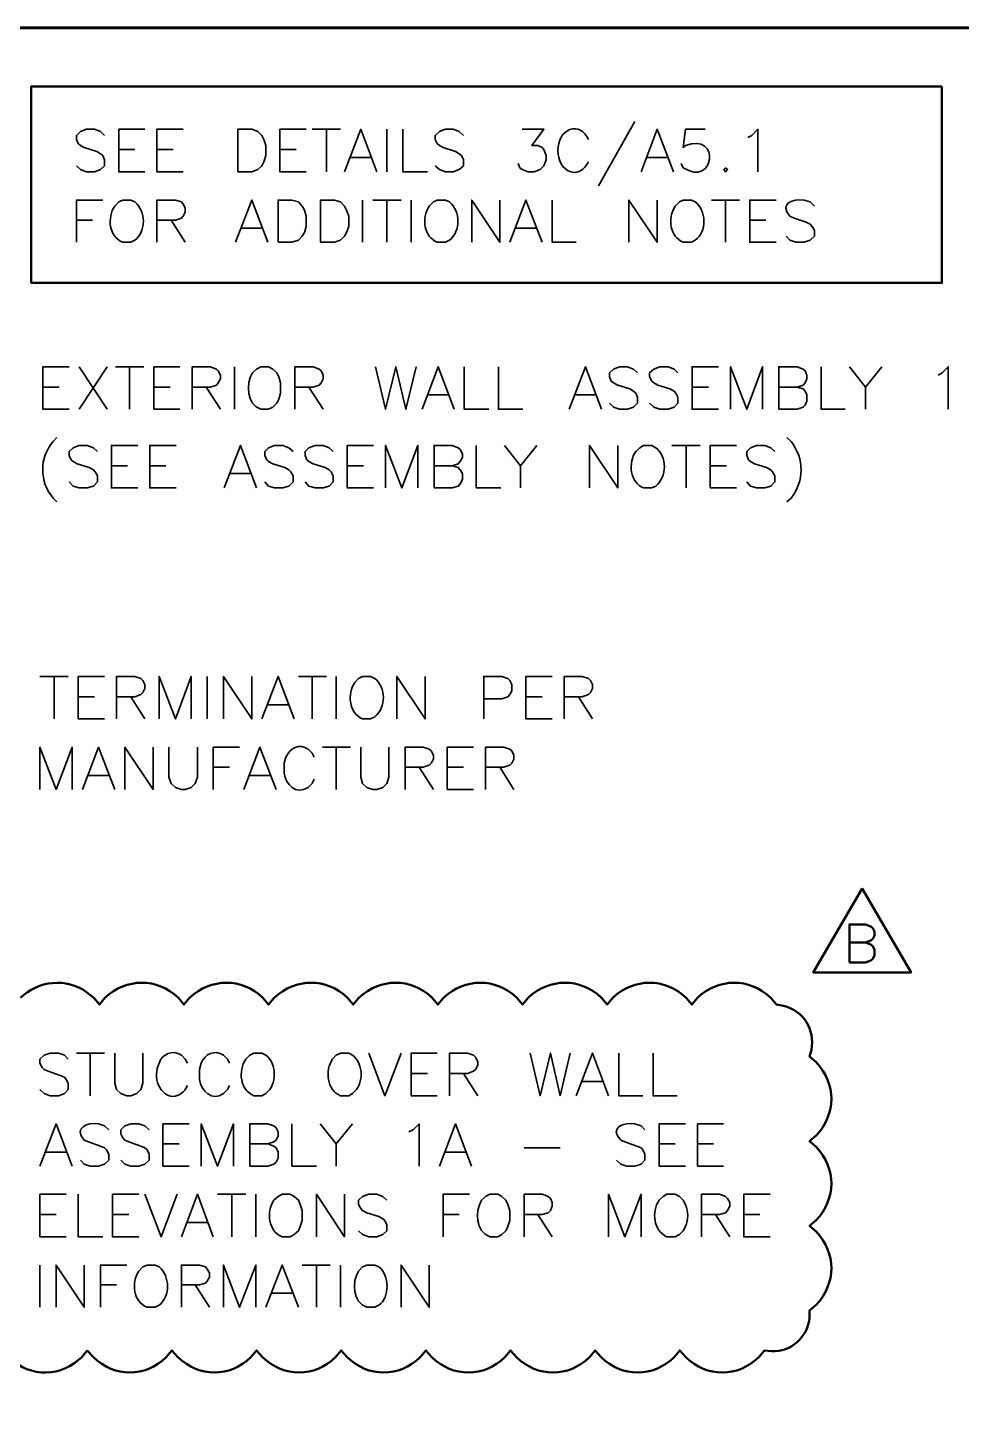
# Model space of a CAD drawing. Header units: inches. Extents: x 5 to 516, y -193 to 129.
# Drawn here: x 54.3 to 57.057, y -167.277 to -163.186 of the extents above; entities that cross this region are included whole.
import ezdxf

# ---------------------------------------------------------------- set-up
doc = ezdxf.new("R2010")
doc.units = ezdxf.units.IN
doc.header["$MEASUREMENT"] = 0
doc.layers.add('PDF7_Geometry', color=7, linetype='Continuous')

msp = doc.modelspace()

# ---------------------------------------------------------------- linework, layer by layer
at = {"layer": 'PDF7_Geometry', "lineweight": 60}
msp.add_lwpolyline([(59.9013316, -193.1846724), (59.9013316, -163.1857822), (14.901328, -163.1857822), (14.901328, -193.1846724)], dxfattribs=at)
at = {"layer": 'PDF7_Geometry', "lineweight": 50}
for points in [[(57.0002202, -163.3591143), (57.0002202, -163.9391143), (54.3102201, -163.9391143), (54.3102201, -163.3591143)], [(56.7646646, -165.726893), (56.9091091, -165.9757819), (56.6202202, -165.9757819)]]:
    msp.add_lwpolyline(points, close=True, dxfattribs=at)
at = {"layer": 'PDF7_Geometry', "lineweight": 35}
for points in [[(56.0935534, -163.4624478), (55.9857756, -163.6524478)], [(54.5268868, -163.5035606), (54.5146645, -163.4924495), (54.4968867, -163.4857829), (54.4735534, -163.4857829), (54.4557756, -163.4924495), (54.4435534, -163.5035606), (54.4435534, -163.5157829), (54.449109, -163.5280051), (54.4557756, -163.5335606), (54.4668867, -163.5391162), (54.5035534, -163.5513384), (54.5146645, -163.5580051), (54.5213312, -163.5635606), (54.5268868, -163.5757829), (54.5268868, -163.5935606), (54.5146645, -163.6046718), (54.4968867, -163.6113384), (54.4735534, -163.6113384), (54.4557756, -163.6046718), (54.4435534, -163.5935606)], [(54.6457756, -163.6113374), (54.569109, -163.6113374), (54.569109, -163.4857819), (54.6457756, -163.4857819)], [(54.7591089, -163.6113374), (54.6813311, -163.6113374), (54.6813311, -163.4857819), (54.7591089, -163.4857819)], [(55.1224422, -163.6113374), (55.0446644, -163.6113374), (55.0446644, -163.4857819), (55.1224422, -163.4857819)], [(55.14022, -163.4857813), (55.2235534, -163.4857813)], [(55.1824422, -163.4857813), (55.1824422, -163.6113369)], [(55.2357757, -163.6113374), (55.2835535, -163.4857819), (55.3313312, -163.6113374)], [(55.3602202, -163.4857813), (55.3602202, -163.6113369)], [(55.4079977, -163.4857813), (55.4079977, -163.6113369), (55.4802199, -163.6113369)], [(55.5868867, -163.5035606), (55.5746644, -163.4924495), (55.5568867, -163.4857829), (55.5335533, -163.4857829), (55.5157755, -163.4924495), (55.5035533, -163.5035606), (55.5035533, -163.5157829), (55.5091089, -163.5280051), (55.5157755, -163.5335606), (55.5268867, -163.5391162), (55.5635533, -163.5513384), (55.5746644, -163.5580051), (55.5813311, -163.5635606), (55.5868867, -163.5757829), (55.5868867, -163.5935606), (55.5746644, -163.6046718), (55.5568867, -163.6113384), (55.5335533, -163.6113384), (55.5157755, -163.6046718), (55.5035533, -163.5935606)], [(55.7602203, -163.4857813), (55.8246647, -163.4857813), (55.7891092, -163.5335591), (55.806887, -163.5335591), (55.8191092, -163.5391147), (55.8246647, -163.5457813), (55.8313314, -163.5635591), (55.8313314, -163.5757813), (55.8246647, -163.5935591), (55.8135536, -163.6046702), (55.7957759, -163.6113369), (55.7779981, -163.6113369), (55.7602203, -163.6046702), (55.7535536, -163.5991147), (55.7479981, -163.5868924)], [(56.1113313, -163.6113374), (56.1591091, -163.4857819), (56.2068868, -163.6113374)], [(56.3013312, -163.4857813), (56.2424423, -163.4857813), (56.2357756, -163.5391147), (56.2424423, -163.5335591)], [(56.4268867, -163.510227), (56.439109, -163.5035604), (56.4568867, -163.4857826), (56.4568867, -163.6113382)], [(54.569109, -163.5457811), (54.6157756, -163.5457811)], [(54.6813311, -163.5457811), (54.7291089, -163.5457811)], [(55.0446644, -163.5457811), (55.0924422, -163.5457811)], [(55.2535533, -163.5691147), (55.3135533, -163.5691147)], [(56.1291089, -163.5691147), (56.1879978, -163.5691147)], [(56.2357756, -163.5991147), (56.2302201, -163.5868924)], [(54.4435534, -163.8191147), (54.4435534, -163.6946702), (54.5213312, -163.6946702)], [(54.6157752, -163.7002263), (54.6046641, -163.6946708), (54.5802196, -163.6946708), (54.5691085, -163.7002263), (54.5568863, -163.7124485)], [(54.6813311, -163.8191147), (54.6813311, -163.6946702), (54.7357756, -163.6946702), (54.7535534, -163.7002258), (54.7591089, -163.7068925), (54.7646645, -163.7180036), (54.7646645, -163.7302258), (54.7591089, -163.742448), (54.7535534, -163.7480036), (54.7357756, -163.7535591), (54.6813311, -163.7535591)], [(54.913553, -163.8191147), (54.9613308, -163.6946702), (55.0091085, -163.8191147)], [(55.2891091, -163.6946708), (55.2891091, -163.8191152)], [(55.319109, -163.6946708), (55.4024424, -163.6946708)], [(55.3602202, -163.6946708), (55.3602202, -163.8191152)], [(55.4324423, -163.6946708), (55.4324423, -163.8191152)], [(55.5457759, -163.7002263), (55.5335537, -163.6946708), (55.5091092, -163.6946708), (55.4979981, -163.7002263), (55.4857759, -163.7124485)], [(55.6113312, -163.8191147), (55.6113312, -163.6946702), (55.6946646, -163.8191147), (55.6946646, -163.6946702)], [(55.7235534, -163.8191147), (55.7713312, -163.6946702), (55.819109, -163.8191147)], [(55.849109, -163.6946708), (55.849109, -163.8191152), (55.9202201, -163.8191152)], [(56.0757758, -163.8191147), (56.0757758, -163.6946702), (56.1591091, -163.8191147), (56.1591091, -163.6946702)], [(56.2713313, -163.7002263), (56.2602202, -163.6946708), (56.2357758, -163.6946708), (56.2246646, -163.7002263), (56.2124424, -163.7124485)], [(56.3191091, -163.6946708), (56.4024424, -163.6946708)], [(56.3613313, -163.6946708), (56.3613313, -163.8191152)], [(56.5102201, -163.8191147), (56.4324423, -163.8191147), (56.4324423, -163.6946702), (56.5102201, -163.6946702)], [(56.6235536, -163.7124478), (56.6113314, -163.7002256), (56.5935536, -163.69467)], [(54.4435534, -163.7535607), (54.4913312, -163.7535607)], [(54.7235533, -163.7535607), (54.7646645, -163.8191162)], [(56.4324423, -163.7535607), (56.4802201, -163.7535607)], [(56.5513314, -163.7424478), (56.5635536, -163.7480034), (56.5991092, -163.7602256), (56.6113314, -163.7657812), (56.6168869, -163.7724478), (56.6235536, -163.7835589), (56.6235536, -163.8013367), (56.6113314, -163.8135589), (56.5935536, -163.8191145), (56.5691092, -163.8191145), (56.5513314, -163.8135589), (56.5402203, -163.8013367)], [(54.9313312, -163.7780041), (54.9913312, -163.7780041)], [(55.741331, -163.7780041), (55.801331, -163.7780041)], [(54.5802196, -163.8191152), (54.6046641, -163.8191152), (54.6157752, -163.8135597)], [(55.5091092, -163.8191152), (55.5335537, -163.8191152), (55.5457759, -163.8135597)], [(56.2357758, -163.8191152), (56.2602202, -163.8191152), (56.2713313, -163.8135597)], [(54.4224424, -164.3124483), (54.3446646, -164.3124483), (54.3446646, -164.1868928), (54.4224424, -164.1868928)], [(54.4513314, -164.1868945), (54.5346648, -164.31245)], [(54.5346648, -164.1868945), (54.4513314, -164.31245)], [(54.5591088, -164.1868945), (54.6424421, -164.1868945)], [(54.6002199, -164.1868945), (54.6002199, -164.31245)], [(54.7491093, -164.3124483), (54.6724426, -164.3124483), (54.6724426, -164.1868928), (54.7491093, -164.1868928)], [(54.7857759, -164.3124483), (54.7857759, -164.1868928), (54.8391092, -164.1868928), (54.856887, -164.1935594), (54.8624425, -164.199115), (54.8691092, -164.2113372), (54.8691092, -164.2224483), (54.8624425, -164.2346705), (54.856887, -164.2413372), (54.8391092, -164.2468928), (54.7857759, -164.2468928)], [(54.9102198, -164.1868945), (54.9102198, -164.31245)], [(54.9879978, -164.31245), (55.0113311, -164.31245), (55.0235533, -164.3057834), (55.0357756, -164.2946723), (55.0413311, -164.28245), (55.0468867, -164.2646723), (55.0468867, -164.2346723), (55.0413311, -164.2168945), (55.0357756, -164.2046723), (55.0235533, -164.1935611), (55.0113311, -164.1868945), (54.9879978, -164.1868945), (54.9757756, -164.1935611), (54.9635533, -164.2046723)], [(55.0891093, -164.3124483), (55.0891093, -164.1868928), (55.1424427, -164.1868928), (55.1602204, -164.1935594), (55.1668871, -164.199115), (55.1724427, -164.2113372), (55.1724427, -164.2224483), (55.1668871, -164.2346705), (55.1602204, -164.2413372), (55.1424427, -164.2468928), (55.0891093, -164.2468928)], [(55.3268865, -164.1868945), (55.3568865, -164.31245), (55.3868865, -164.1868945), (55.4168865, -164.31245), (55.4468865, -164.1868945)], [(55.4646643, -164.3124483), (55.5124421, -164.1868928), (55.5591088, -164.3124483)], [(55.5891094, -164.1868945), (55.5891094, -164.31245), (55.6613316, -164.31245)], [(55.6902197, -164.1868945), (55.6902197, -164.31245), (55.762442, -164.31245)], [(55.8991089, -164.3124483), (55.9468867, -164.1868928), (55.9946645, -164.3124483)], [(56.1013311, -164.2046715), (56.0891089, -164.1935604), (56.0713311, -164.1868938), (56.0479978, -164.1868938), (56.03022, -164.1935604), (56.0179978, -164.2046715), (56.0179978, -164.2168938), (56.0235533, -164.229116), (56.03022, -164.2346715), (56.0424422, -164.2413382), (56.0779978, -164.2524493), (56.0891089, -164.259116), (56.0957756, -164.2646715), (56.1013311, -164.2768938), (56.1013311, -164.2946715), (56.0891089, -164.3057827), (56.0713311, -164.3124493), (56.0479978, -164.3124493), (56.03022, -164.3057827), (56.0179978, -164.2946715)], [(56.2202203, -164.2046715), (56.2091092, -164.1935604), (56.1913314, -164.1868938), (56.1668869, -164.1868938), (56.1491091, -164.1935604), (56.1368869, -164.2046715), (56.1368869, -164.2168938), (56.1435536, -164.229116), (56.1491091, -164.2346715), (56.1613314, -164.2413382), (56.1968869, -164.2524493), (56.2091092, -164.259116), (56.2146647, -164.2646715), (56.2202203, -164.2768938), (56.2202203, -164.2946715), (56.2091092, -164.3057827), (56.1913314, -164.3124493), (56.1668869, -164.3124493), (56.1491091, -164.3057827), (56.1368869, -164.2946715)], [(56.3402203, -164.3124483), (56.2624425, -164.3124483), (56.2624425, -164.1868928), (56.3402203, -164.1868928)], [(56.3757757, -164.3124483), (56.3757757, -164.1868928), (56.4235535, -164.3124483), (56.4702202, -164.1868928), (56.4702202, -164.3124483)], [(56.5179978, -164.3124483), (56.5179978, -164.1868928), (56.5724423, -164.1868928), (56.59022, -164.1935594), (56.5957756, -164.199115), (56.6013312, -164.2113372), (56.6013312, -164.2224483), (56.5957756, -164.2346705), (56.59022, -164.2413372), (56.5724423, -164.2468928), (56.5179978, -164.2468928)], [(56.6435536, -164.1868945), (56.6435536, -164.31245), (56.7146648, -164.31245)], [(56.726887, -164.1868945), (56.7746648, -164.2468945), (56.7746648, -164.31245)], [(56.8224423, -164.1868945), (56.7746646, -164.2468945)], [(56.989109, -164.2113379), (57.0013312, -164.2046713), (57.019109, -164.1868935), (57.019109, -164.312449)], [(54.3446646, -164.2468943), (54.3924424, -164.2468943)], [(54.6724426, -164.2468943), (54.7202204, -164.2468943)], [(54.8268864, -164.2468943), (54.8691087, -164.3124499)], [(55.1302199, -164.2468943), (55.1724421, -164.3124499)], [(56.2624425, -164.2468943), (56.3102203, -164.2468943)], [(56.5724423, -164.2468943), (56.5902201, -164.2524499), (56.5957756, -164.2591165), (56.6013312, -164.2702276), (56.6013312, -164.2880054), (56.5957756, -164.3002276), (56.5902201, -164.3057832), (56.5724423, -164.3124499), (56.5179979, -164.3124499)], [(55.4824425, -164.2702278), (55.5413314, -164.2702278)], [(55.9168868, -164.2702278), (55.9768868, -164.2702278)], [(54.3857752, -164.3957817), (54.374664, -164.4080039)], [(54.5057759, -164.4368945), (54.4935537, -164.4257834), (54.4757759, -164.4191167), (54.4513315, -164.4191167), (54.4335537, -164.4257834), (54.4224426, -164.4368945), (54.4224426, -164.4491167), (54.4279981, -164.4613389), (54.4335537, -164.4668945), (54.4457759, -164.4735612), (54.4813315, -164.4846723), (54.4935537, -164.4913389), (54.4991093, -164.4968945), (54.5057759, -164.5091167), (54.5057759, -164.5268945), (54.4935537, -164.5391167), (54.4757759, -164.5446723), (54.4513315, -164.5446723), (54.4335537, -164.5391167), (54.4224426, -164.5268945)], [(54.6246643, -164.5446713), (54.5468865, -164.5446713), (54.5468865, -164.4191157), (54.6246643, -164.4191157)], [(54.7379975, -164.5446713), (54.6602198, -164.5446713), (54.6602198, -164.4191157), (54.7379975, -164.4191157)], [(54.8802199, -164.5446713), (54.9279976, -164.4191157), (54.9757754, -164.5446713)], [(55.0835534, -164.4368945), (55.0713312, -164.4257834), (55.0535534, -164.4191167), (55.029109, -164.4191167), (55.0113312, -164.4257834), (55.0002201, -164.4368945), (55.0002201, -164.4491167), (55.0057756, -164.4613389), (55.0113312, -164.4668945), (55.0235534, -164.4735612), (55.059109, -164.4846723), (55.0713312, -164.4913389), (55.0768868, -164.4968945), (55.0835534, -164.5091167), (55.0835534, -164.5268945), (55.0713312, -164.5391167), (55.0535534, -164.5446723), (55.029109, -164.5446723), (55.0113312, -164.5391167), (55.0002201, -164.5268945)], [(55.2024426, -164.4368945), (55.1902203, -164.4257834), (55.1724426, -164.4191167), (55.1491092, -164.4191167), (55.1302203, -164.4257834), (55.1191092, -164.4368945), (55.1191092, -164.4491167), (55.1246648, -164.4613389), (55.1302203, -164.4668945), (55.1424426, -164.4735612), (55.1779981, -164.4846723), (55.1902203, -164.4913389), (55.1957759, -164.4968945), (55.2024426, -164.5091167), (55.2024426, -164.5268945), (55.1902203, -164.5391167), (55.1724426, -164.5446723), (55.1491092, -164.5446723), (55.1302203, -164.5391167), (55.1191092, -164.5268945)], [(55.3213309, -164.5446713), (55.2435531, -164.5446713), (55.2435531, -164.4191157), (55.3213309, -164.4191157)], [(55.3568864, -164.5446713), (55.3568864, -164.4191157), (55.4046642, -164.5446713), (55.452442, -164.4191157), (55.452442, -164.5446713)], [(55.5002201, -164.5446713), (55.5002201, -164.4191157), (55.5535535, -164.4191157), (55.5713312, -164.4257824), (55.5768868, -164.4313379), (55.5835535, -164.4435602), (55.5835535, -164.4546713), (55.5768868, -164.4668935), (55.5713312, -164.4735602), (55.5535535, -164.4791157), (55.5002201, -164.4791157)], [(55.6246646, -164.4191152), (55.6246646, -164.5446707), (55.6968868, -164.5446707)], [(55.7079979, -164.4191152), (55.7557757, -164.4791152), (55.7557757, -164.5446707)], [(55.8035536, -164.4191152), (55.7557758, -164.4791152)], [(55.959109, -164.5446713), (55.959109, -164.4191157), (56.0424424, -164.5446713), (56.0424424, -164.4191157)], [(56.1546646, -164.4257818), (56.1435535, -164.4191152), (56.119109, -164.4191152), (56.1079979, -164.4257818), (56.0957757, -164.436893)], [(56.2024424, -164.4191152), (56.2857757, -164.4191152)], [(56.2446646, -164.4191152), (56.2446646, -164.5446707)], [(56.3935534, -164.5446713), (56.3157756, -164.5446713), (56.3157756, -164.4191157), (56.3935534, -164.4191157)], [(56.5068869, -164.4368945), (56.4946647, -164.4257834), (56.4768869, -164.4191167), (56.4524424, -164.4191167), (56.4346646, -164.4257834), (56.4235535, -164.4368945), (56.4235535, -164.4491167), (56.4291091, -164.4613389), (56.4346646, -164.4668945), (56.4468869, -164.4735612), (56.4824424, -164.4846723), (56.4946647, -164.4913389), (56.5002202, -164.4968945), (56.5068869, -164.5091167), (56.5068869, -164.5268945), (56.4946647, -164.5391167), (56.4768869, -164.5446723), (56.4524424, -164.5446723), (56.4346646, -164.5391167), (56.4235535, -164.5268945)], [(56.5424424, -164.3957817), (56.5546646, -164.4080039)], [(54.5468865, -164.479115), (54.5946643, -164.479115)], [(54.6602198, -164.479115), (54.7079975, -164.479115)], [(54.8979981, -164.5024485), (54.9579981, -164.5024485)], [(55.2435531, -164.479115), (55.2913309, -164.479115)], [(55.5535535, -164.479115), (55.5713313, -164.4846706), (55.5768869, -164.4913372), (55.5835535, -164.5024483), (55.5835535, -164.5202261), (55.5768869, -164.5324483), (55.5713313, -164.539115), (55.5535535, -164.5446706), (55.5002202, -164.5446706)], [(56.3157756, -164.479115), (56.3635534, -164.479115)], [(56.119109, -164.5446707), (56.1435535, -164.5446707), (56.1546646, -164.5391152)], [(54.374664, -164.5746706), (54.3857752, -164.5857817)], [(56.5546646, -164.5746706), (56.5424424, -164.5857817)], [(54.3357755, -165.1013368), (54.4191088, -165.1013368)], [(54.3779977, -165.1013368), (54.3779977, -165.2268924)], [(54.5268871, -165.2268929), (54.4491093, -165.2268929), (54.4491093, -165.1013374), (54.5268871, -165.1013374)], [(54.5624426, -165.2268929), (54.5624426, -165.1013374), (54.6157759, -165.1013374), (54.6335537, -165.1068929), (54.6402203, -165.1135596), (54.6457759, -165.1246707), (54.6457759, -165.1368929), (54.6402203, -165.1491152), (54.6335537, -165.1546707), (54.6157759, -165.1613374), (54.5624426, -165.1613374)], [(54.6879975, -165.2268929), (54.6879975, -165.1013374), (54.7357753, -165.2268929), (54.782442, -165.1013374), (54.782442, -165.2268929)], [(54.8302196, -165.1013368), (54.8302196, -165.2268924)], [(54.8779977, -165.2268929), (54.8779977, -165.1013374), (54.9613311, -165.2268929), (54.9613311, -165.1013374)], [(54.991331, -165.2268929), (55.0391088, -165.1013374), (55.0868865, -165.2268929)], [(55.0991089, -165.1013368), (55.1824422, -165.1013368)], [(55.14022, -165.1013368), (55.14022, -165.2268924)], [(55.2113311, -165.1013368), (55.2113311, -165.2268924)], [(55.3246647, -165.1068924), (55.3124424, -165.1013368), (55.2891091, -165.1013368), (55.2768869, -165.1068924), (55.2657758, -165.1191146)], [(55.3902201, -165.2268929), (55.3902201, -165.1013374), (55.4735534, -165.2268929), (55.4735534, -165.1013374)], [(55.646887, -165.2268929), (55.646887, -165.1013374), (55.7002204, -165.1013374), (55.7179982, -165.1068929), (55.7235537, -165.1135596), (55.7302204, -165.1246707), (55.7302204, -165.1435596), (55.7235537, -165.1546707), (55.7179982, -165.1613374), (55.7002204, -165.1668929), (55.646887, -165.1668929)], [(55.8491087, -165.2268929), (55.771331, -165.2268929), (55.771331, -165.1013374), (55.8491087, -165.1013374)], [(55.8846645, -165.2268929), (55.8846645, -165.1013374), (55.9379978, -165.1013374), (55.9557756, -165.1068929), (55.9624423, -165.1135596), (55.9679978, -165.1246707), (55.9679978, -165.1368929), (55.9624423, -165.1491152), (55.9557756, -165.1546707), (55.9379978, -165.1613374), (55.8846645, -165.1613374)], [(54.4491093, -165.1613367), (54.4968871, -165.1613367)], [(54.6046642, -165.1613367), (54.6457753, -165.2268922)], [(55.0091092, -165.1846702), (55.0691092, -165.1846702)], [(55.771331, -165.1613367), (55.8191087, -165.1613367)], [(55.9268867, -165.1613367), (55.9679978, -165.2268922)], [(55.2891091, -165.2268924), (55.3124424, -165.2268924), (55.3246647, -165.2202257)], [(54.3357755, -165.4346702), (54.3357755, -165.3102257), (54.3835533, -165.4346702), (54.4313311, -165.3102257), (54.4313311, -165.4346702)], [(54.461331, -165.4346702), (54.5091088, -165.3102257), (54.5568866, -165.4346702)], [(54.5868866, -165.4346702), (54.5868866, -165.3102257), (54.6702199, -165.4346702), (54.6702199, -165.3102257)], [(54.7168864, -165.3102263), (54.7168864, -165.3991152), (54.723553, -165.4168929), (54.7357753, -165.4291152), (54.7535531, -165.4346707), (54.7646642, -165.4346707), (54.7824419, -165.4291152), (54.7946642, -165.4168929), (54.8013308, -165.3991152), (54.8013308, -165.3102263)], [(54.8479978, -165.4346702), (54.8479978, -165.3102257), (54.9257756, -165.3102257)], [(54.9379976, -165.4346702), (54.9857753, -165.3102257), (55.0335531, -165.4346702)], [(55.1457759, -165.3391163), (55.1402204, -165.3280051), (55.1279982, -165.3157829)], [(55.17022, -165.3102263), (55.2535533, -165.3102263)], [(55.2113311, -165.3102263), (55.2113311, -165.4346707)], [(55.2835538, -165.3102263), (55.2835538, -165.3991152), (55.2891093, -165.4168929), (55.3013316, -165.4291152), (55.3191093, -165.4346707), (55.3313316, -165.4346707), (55.3491093, -165.4291152), (55.3602204, -165.4168929), (55.3668871, -165.3991152), (55.3668871, -165.3102263)], [(55.4146646, -165.4346702), (55.4146646, -165.3102257), (55.467998, -165.3102257), (55.4857758, -165.3157813), (55.4913313, -165.3213368), (55.497998, -165.3335591), (55.497998, -165.3457813), (55.4913313, -165.3568924), (55.4857758, -165.3635591), (55.467998, -165.3691146), (55.4146646, -165.3691146)], [(55.6168869, -165.4346702), (55.5391091, -165.4346702), (55.5391091, -165.3102257), (55.6168869, -165.3102257)], [(55.6524424, -165.4346702), (55.6524424, -165.3102257), (55.7057757, -165.3102257), (55.7235535, -165.3157813), (55.7302202, -165.3213368), (55.7357757, -165.3335591), (55.7357757, -165.3457813), (55.7302202, -165.3568924), (55.7235535, -165.3635591), (55.7057757, -165.3691146), (55.6524424, -165.3691146)], [(55.0624426, -165.3391163), (55.056887, -165.356894), (55.056887, -165.386894)], [(54.4791092, -165.3935596), (54.5391092, -165.3935596)], [(54.8479978, -165.3691162), (54.8957756, -165.3691162)], [(54.9557757, -165.3935596), (55.0146646, -165.3935596)], [(55.4557758, -165.3691162), (55.497998, -165.4346717)], [(55.5391091, -165.3691162), (55.5868869, -165.3691162)], [(55.6946646, -165.3691162), (55.7357757, -165.4346717)], [(55.1279982, -165.4291163), (55.1402204, -165.416894), (55.1457759, -165.4046718)], [(54.4191088, -166.2313373), (54.4079977, -166.2191151), (54.3902199, -166.2135595), (54.3657755, -166.2135595), (54.3479977, -166.2191151), (54.3357755, -166.2313373), (54.3357755, -166.2435595), (54.3424422, -166.2557817), (54.3479977, -166.2613373), (54.3602199, -166.2668928), (54.3957755, -166.2791151), (54.4079977, -166.2846706), (54.4135533, -166.2913373), (54.4191088, -166.3024484), (54.4191088, -166.3213373), (54.4079977, -166.3324484), (54.3902199, -166.3391151), (54.3657755, -166.3391151), (54.3479977, -166.3324484), (54.3357755, -166.3213373)], [(54.4435534, -166.2135602), (54.5268868, -166.2135602)], [(54.4846645, -166.2135602), (54.4846645, -166.3391158)], [(54.5568867, -166.2135602), (54.5568867, -166.3024491), (54.5624422, -166.321338), (54.5746644, -166.3324491), (54.5924422, -166.3391158), (54.6046644, -166.3391158), (54.6224422, -166.3324491), (54.6335533, -166.321338), (54.64022, -166.3024491), (54.64022, -166.2135602)], [(54.7713309, -166.2435601), (54.7646642, -166.2313379), (54.7535531, -166.2191157)], [(54.8957759, -166.2435601), (54.8902204, -166.2313379), (54.8779981, -166.2191157)], [(55.003553, -166.2191158), (54.9913308, -166.2135602), (54.9679975, -166.2135602), (54.9557752, -166.2191158), (54.943553, -166.231338)], [(55.2591089, -166.2191158), (55.2479978, -166.2135602), (55.2235534, -166.2135602), (55.2113312, -166.2191158), (55.20022, -166.231338)], [(55.3068867, -166.2135602), (55.3546645, -166.3391158), (55.4024423, -166.2135602)], [(55.5091089, -166.3391163), (55.4324423, -166.3391163), (55.4324423, -166.2135608), (55.5091089, -166.2135608)], [(55.5457755, -166.3391163), (55.5457755, -166.2135608), (55.5991089, -166.2135608), (55.6168866, -166.2191163), (55.6224422, -166.225783), (55.6291089, -166.2380052), (55.6291089, -166.2491163), (55.6224422, -166.2613385), (55.6168866, -166.2668941), (55.5991089, -166.2735608), (55.5457755, -166.2735608)], [(55.7835538, -166.2135602), (55.8135538, -166.3391158), (55.8435538, -166.2135602), (55.8724427, -166.3391158), (55.9024427, -166.2135602)], [(55.92022, -166.3391163), (55.9679978, -166.2135608), (56.0157756, -166.3391163)], [(56.0457756, -166.2135602), (56.0457756, -166.3391158), (56.1168867, -166.3391158)], [(56.1468868, -166.2135602), (56.1468868, -166.3391158), (56.2179979, -166.3391158)], [(54.8124426, -166.2435601), (54.806887, -166.2613379), (54.806887, -166.2913379)], [(55.4324423, -166.27356), (55.48022, -166.27356)], [(55.5868867, -166.27356), (55.6291089, -166.3391156)], [(55.9379979, -166.2968936), (55.9979979, -166.2968936)], [(54.8779981, -166.332449), (54.8902204, -166.3213379), (54.8957759, -166.3091157)], [(54.9679975, -166.3391158), (54.9913308, -166.3391158), (55.003553, -166.3324491)], [(55.2235534, -166.3391158), (55.2479978, -166.3391158), (55.2591089, -166.3324491)], [(54.3357755, -166.5468936), (54.3835533, -166.4224491), (54.4313311, -166.5468936)], [(54.539109, -166.4402267), (54.5268868, -166.4280045), (54.509109, -166.4224489)], [(54.6579976, -166.4402267), (54.6457754, -166.4280045), (54.6279976, -166.4224489), (54.6046643, -166.4224489), (54.5868865, -166.4280045), (54.5746643, -166.4402267), (54.5746643, -166.4513378), (54.5802198, -166.4635601), (54.5868865, -166.4702267), (54.5979976, -166.4757823), (54.6335532, -166.4880045), (54.6457754, -166.4935601), (54.6524421, -166.4991156), (54.6579976, -166.5113378), (54.6579976, -166.5291156), (54.6457754, -166.5413378), (54.6279976, -166.5468934), (54.6046643, -166.5468934), (54.5868865, -166.5413378), (54.5746643, -166.5291156)], [(54.7768871, -166.5468936), (54.6991093, -166.5468936), (54.6991093, -166.4224491), (54.7768871, -166.4224491)], [(54.8124426, -166.5468936), (54.8124426, -166.4224491), (54.8602204, -166.5468936), (54.9079981, -166.4224491), (54.9079981, -166.5468936)], [(54.9557757, -166.5468936), (54.9557757, -166.4224491), (55.0091091, -166.4224491), (55.0268869, -166.4280047), (55.0335535, -166.4335602), (55.0391091, -166.4457825), (55.0391091, -166.4580047), (55.0335535, -166.4702269), (55.0268869, -166.4757825), (55.0091091, -166.481338), (54.9557757, -166.481338)], [(55.0802197, -166.4224497), (55.0802197, -166.5468941), (55.1524419, -166.5468941)], [(55.163553, -166.4224497), (55.2113308, -166.4813386), (55.2113308, -166.5468941)], [(55.2591092, -166.4224497), (55.2113314, -166.4813386)], [(55.4257759, -166.4457832), (55.4379981, -166.4402276), (55.4557759, -166.4224499), (55.4557759, -166.5468943)], [(55.5157756, -166.5468936), (55.5635534, -166.4224491), (55.6102201, -166.5468936)], [(56.1224425, -166.4402267), (56.1113314, -166.4280045), (56.0935536, -166.4224489)], [(56.2424425, -166.5468936), (56.1646647, -166.5468936), (56.1646647, -166.4224491), (56.2424425, -166.4224491)], [(56.3546646, -166.5468936), (56.277998, -166.5468936), (56.277998, -166.4224491), (56.3546646, -166.4224491)], [(54.3546642, -166.505783), (54.4135531, -166.505783)], [(54.4668868, -166.4702267), (54.479109, -166.4757823), (54.5146646, -166.4880045), (54.5268868, -166.4935601), (54.5324424, -166.4991156), (54.539109, -166.5113378), (54.539109, -166.5291156), (54.5268868, -166.5413378), (54.509109, -166.5468934), (54.4846646, -166.5468934), (54.4668868, -166.5413378), (54.4557757, -166.5291156)], [(54.6991093, -166.4813373), (54.7468871, -166.4813373)], [(55.0091092, -166.4813373), (55.0268869, -166.488004), (55.0335536, -166.4935595), (55.0391092, -166.5057817), (55.0391092, -166.5235595), (55.0335536, -166.5357817), (55.0268869, -166.5413373), (55.0091092, -166.5468929), (54.9557758, -166.5468929)], [(55.5335538, -166.505783), (55.5924427, -166.505783)], [(55.7657756, -166.4935602), (55.8724423, -166.4935602)], [(56.0513314, -166.4702267), (56.0635536, -166.4757823), (56.0991092, -166.4880045), (56.1113314, -166.4935601), (56.1168869, -166.4991156), (56.1224425, -166.5113378), (56.1224425, -166.5291156), (56.1113314, -166.5413378), (56.0935536, -166.5468934), (56.0691092, -166.5468934), (56.0513314, -166.5413378), (56.0391092, -166.5291156)], [(56.1646647, -166.4813373), (56.2124425, -166.4813373)], [(56.277998, -166.4813373), (56.3257757, -166.4813373)], [(54.4135533, -166.755783), (54.3357755, -166.755783), (54.3357755, -166.6302275), (54.4135533, -166.6302275)], [(54.4491093, -166.6302269), (54.4491093, -166.7557825), (54.5213315, -166.7557825)], [(54.6279975, -166.755783), (54.5502197, -166.755783), (54.5502197, -166.6302275), (54.6279975, -166.6302275)], [(54.6457759, -166.6302269), (54.6935537, -166.7557825), (54.7413315, -166.6302269)], [(54.7535533, -166.755783), (54.801331, -166.6302275), (54.8479977, -166.755783)], [(54.8602201, -166.6302269), (54.9435535, -166.6302269)], [(54.9024423, -166.6302269), (54.9024423, -166.7557825)], [(54.9735534, -166.6302269), (54.9735534, -166.7557825)], [(55.0513308, -166.7557825), (55.0746641, -166.7557825), (55.0868864, -166.7491158), (55.0991086, -166.7380047), (55.1046641, -166.7257825), (55.1102197, -166.7080047), (55.1102197, -166.6780047), (55.1046641, -166.6602269), (55.0991086, -166.6480047), (55.0868864, -166.6368936), (55.0746641, -166.6302269), (55.0513308, -166.6302269), (55.0391086, -166.6368936), (55.0268864, -166.6480047)], [(55.1524423, -166.755783), (55.1524423, -166.6302275), (55.2357757, -166.755783), (55.2357757, -166.6302275)], [(55.3602202, -166.648004), (55.349109, -166.6368929), (55.3313313, -166.6302262), (55.3068868, -166.6302262), (55.289109, -166.6368929), (55.2768868, -166.648004), (55.2768868, -166.6602262), (55.2835535, -166.6724484), (55.289109, -166.678004), (55.3013313, -166.6846706), (55.3368868, -166.6957818), (55.349109, -166.7024484), (55.3546646, -166.708004), (55.3602202, -166.7202262), (55.3602202, -166.738004), (55.349109, -166.7491151), (55.3313313, -166.7557818), (55.3068868, -166.7557818), (55.289109, -166.7491151), (55.2768868, -166.738004)], [(55.5268868, -166.755783), (55.5268868, -166.6302275), (55.6046646, -166.6302275)], [(55.6646647, -166.7557825), (55.687998, -166.7557825), (55.7002202, -166.7491158), (55.7124424, -166.7380047), (55.717998, -166.7257825), (55.7235536, -166.7080047), (55.7235536, -166.6780047), (55.717998, -166.6602269), (55.7124424, -166.6480047), (55.7002202, -166.6368936), (55.687998, -166.6302269), (55.6646647, -166.6302269), (55.6524424, -166.6368936), (55.6402202, -166.6480047)], [(55.7657756, -166.755783), (55.7657756, -166.6302275), (55.819109, -166.6302275), (55.8368867, -166.6368941), (55.8435534, -166.6424497), (55.849109, -166.6546719), (55.849109, -166.665783), (55.8435534, -166.6780052), (55.8368867, -166.6846719), (55.819109, -166.6902275), (55.7657756, -166.6902275)], [(56.0157756, -166.755783), (56.0157756, -166.6302275), (56.0635534, -166.755783), (56.1113312, -166.6302275), (56.1113312, -166.755783)], [(56.2246646, -166.6368936), (56.2124424, -166.6302269), (56.1879979, -166.6302269), (56.1768868, -166.6368936), (56.1646646, -166.6480047)], [(56.2902202, -166.755783), (56.2902202, -166.6302275), (56.3435536, -166.6302275), (56.3613314, -166.6368941), (56.3668869, -166.6424497), (56.3735536, -166.6546719), (56.3735536, -166.665783), (56.3668869, -166.6780052), (56.3613314, -166.6846719), (56.3435536, -166.6902275), (56.2902202, -166.6902275)], [(56.4924425, -166.755783), (56.4146647, -166.755783), (56.4146647, -166.6302275), (56.4924425, -166.6302275)], [(54.3357755, -166.6902267), (54.3835533, -166.6902267)], [(54.5502197, -166.6902267), (54.5979975, -166.6902267)], [(55.5268868, -166.6902267), (55.5746646, -166.6902267)], [(55.8068868, -166.6902267), (55.849109, -166.7557823)], [(56.3313314, -166.6902267), (56.3735536, -166.7557823)], [(56.4146647, -166.6902267), (56.4624425, -166.6902267)], [(54.7713309, -166.7135603), (54.8302198, -166.7135603)], [(56.1879979, -166.7557825), (56.2124424, -166.7557825), (56.2246646, -166.7491158)], [(54.3357755, -166.8391164), (54.3357755, -166.9635608)], [(54.383553, -166.9635603), (54.383553, -166.8391158), (54.4668864, -166.9635603), (54.4668864, -166.8391158)], [(54.5146645, -166.9635603), (54.5146645, -166.8391158), (54.5924422, -166.8391158)], [(54.6879979, -166.8446719), (54.6757756, -166.8391164), (54.6524423, -166.8391164), (54.6402201, -166.8446719), (54.6279978, -166.8568942)], [(54.7535533, -166.9635603), (54.7535533, -166.8391158), (54.8068866, -166.8391158), (54.8246644, -166.8446714), (54.8302199, -166.8513381), (54.8368866, -166.8624492), (54.8368866, -166.8746714), (54.8302199, -166.8868936), (54.8246644, -166.8924492), (54.8068866, -166.8980047), (54.7535533, -166.8980047)], [(54.8779977, -166.9635603), (54.8779977, -166.8391158), (54.9257755, -166.9635603), (54.9735533, -166.8391158), (54.9735533, -166.9635603)], [(55.0035533, -166.9635603), (55.0513311, -166.8391158), (55.0991088, -166.9635603)], [(55.1102201, -166.8391164), (55.1935535, -166.8391164)], [(55.1524423, -166.8391164), (55.1524423, -166.9635608)], [(55.2235534, -166.8391164), (55.2235534, -166.9635608)], [(55.3368864, -166.8446719), (55.3246642, -166.8391164), (55.3013308, -166.8391164), (55.2891086, -166.8446719), (55.2768864, -166.8568942)], [(55.4024424, -166.9635603), (55.4024424, -166.8391158), (55.4857757, -166.9635603), (55.4857757, -166.8391158)], [(54.5146645, -166.898004), (54.5624422, -166.898004)], [(54.7946644, -166.898004), (54.8368866, -166.9635596)], [(54.6524423, -166.9635608), (54.6757756, -166.9635608), (54.6879979, -166.9580053)], [(55.0213309, -166.9224497), (55.0802198, -166.9224497)], [(55.3013308, -166.9635608), (55.3246642, -166.9635608), (55.3368864, -166.9580053)]]:
    msp.add_lwpolyline(points, dxfattribs=at)
for points in [[(54.9202199, -163.6113374), (54.9202199, -163.4857819), (54.9613311, -163.4857819), (54.9791088, -163.4924485), (54.9913311, -163.5035596), (54.9968866, -163.5157819), (55.0035533, -163.5335596), (55.0035533, -163.5635596), (54.9968866, -163.5813374), (54.9913311, -163.5935597), (54.9791088, -163.6046708), (54.9613311, -163.6113374)], [(56.3613313, -163.5991168), (56.3557757, -163.6046724), (56.3613313, -163.6113391), (56.3668869, -163.6046724)], [(55.0391091, -163.8191147), (55.0391091, -163.6946702), (55.0802202, -163.6946702), (55.0991091, -163.7002258), (55.1102202, -163.712448), (55.1168869, -163.7246702), (55.1224424, -163.742448), (55.1224424, -163.772448), (55.1168869, -163.7902258), (55.1102202, -163.8013369), (55.0991091, -163.8135591), (55.0802202, -163.8191147)], [(55.1646646, -163.8191147), (55.1646646, -163.6946702), (55.2057757, -163.6946702), (55.2235535, -163.7002258), (55.2357757, -163.712448), (55.2413313, -163.7246702), (55.247998, -163.742448), (55.247998, -163.772448), (55.2413313, -163.7902258), (55.2357757, -163.8013369), (55.2235535, -163.8135591), (55.2057757, -163.8191147)]]:
    msp.add_lwpolyline(points, close=True, dxfattribs=at)
at = {"layer": 'PDF7_Geometry', "lineweight": 50}
for points in [[(56.726887, -165.9457831), (56.726887, -165.8335609), (56.7746648, -165.8335609), (56.7902203, -165.8391165), (56.7957759, -165.844672), (56.8013314, -165.854672), (56.8013314, -165.8657831), (56.7957759, -165.8757831), (56.7902203, -165.8813387), (56.7746648, -165.8868943), (56.726887, -165.8868943)], [(56.7746645, -165.8868933), (56.7902201, -165.8924488), (56.7957756, -165.8980044), (56.8013312, -165.9080044), (56.8013312, -165.924671), (56.7957756, -165.934671), (56.7902201, -165.9402266), (56.7746645, -165.9457822), (56.7268867, -165.9457822)], [(54.5279977, -166.0502273), (54.511331, -166.0702273), (54.4946643, -166.0502273), (54.4735532, -166.0335607)], [(54.7779977, -166.0502273), (54.761331, -166.0702273), (54.7446644, -166.0502273)], [(55.0279977, -166.0502273), (55.0113311, -166.0702273), (54.9946644, -166.0502273)], [(55.2779977, -166.0502273), (55.261331, -166.0702273), (55.2446644, -166.0502273)], [(55.5279978, -166.0502273), (55.5113311, -166.0702273), (55.4946644, -166.0502273)], [(55.7779978, -166.0502273), (55.7613311, -166.0702273), (55.7446644, -166.0502273)], [(56.0279978, -166.0502273), (56.0113311, -166.0702273), (55.9946644, -166.0502273)], [(56.2779978, -166.0502273), (56.2613311, -166.0702273), (56.2446644, -166.0502273)], [(56.5324422, -166.0735607), (56.5113311, -166.0702273), (56.4946645, -166.0502273)], [(56.6291089, -166.2402274), (56.6091089, -166.2235607), (56.6146645, -166.2035607)], [(56.6291089, -166.4902274), (56.6091089, -166.4735607), (56.6291089, -166.4568941)], [(56.6291089, -166.7402274), (56.6091089, -166.7235607), (56.6291089, -166.706894)], [(56.6091089, -166.9946718), (56.6091089, -166.9735607), (56.6291089, -166.9568941)], [(54.439109, -167.1280051), (54.459109, -167.1113384), (54.4757756, -167.0913385)], [(54.4757755, -167.0913385), (54.4935532, -167.1113385)], [(54.7091088, -167.1113385), (54.7257755, -167.0913385), (54.7435533, -167.1113385)], [(54.9591088, -167.1113385), (54.9757755, -167.0913385), (54.9935533, -167.1113385)], [(55.2091088, -167.1113385), (55.2257755, -167.0913385), (55.2435533, -167.1113385)], [(55.4591088, -167.1113385), (55.4757755, -167.0913385), (55.4935533, -167.1113385)], [(55.7091089, -167.1113385), (55.7257756, -167.0913385), (55.7435533, -167.1113385)], [(55.9591089, -167.1113385), (55.9757756, -167.0913385), (55.9935533, -167.1113385)], [(56.2091089, -167.1113385), (56.2257756, -167.0913385), (56.2435534, -167.1113385)], [(56.4591089, -167.1113385), (56.4757756, -167.0913385), (56.4968867, -167.0935607)]]:
    msp.add_lwpolyline(points, dxfattribs=at)
at = {"layer": 'PDF7_Geometry', "lineweight": 35}
for centre, major_axis, ratio, start_param, end_param in [((55.9140361, -163.5484899), (-0.0001422, 0.0645603), 0.750399506, 5.241955696, 10.460135878), ((54.7289875, -166.2777841), (0.0001691, 0.0632904), 0.77065333, 1.001513308, 4.196543936)]:
    msp.add_ellipse(centre, major_axis=major_axis, ratio=ratio, start_param=start_param, end_param=end_param, dxfattribs=at)
for points in [[(56.2424423, -163.5335591), (56.3483312, -163.4940591), (56.328146, -163.6590036), (56.2357756, -163.5991147)], [(54.5568863, -163.7124485), (54.5336455, -163.7452819), (54.5398678, -163.8040597), (54.5802196, -163.8191152)], [(54.6157752, -163.8135597), (54.650627, -163.7859486), (54.649127, -163.7274671), (54.6157752, -163.7002263)], [(55.4857759, -163.7124485), (55.462424, -163.7487634), (55.4701277, -163.803393), (55.5091092, -163.8191152)], [(55.5457759, -163.8135597), (55.5793685, -163.7853374), (55.5780907, -163.7282634), (55.5457759, -163.7002263)], [(56.2124424, -163.7124485), (56.189072, -163.7487634), (56.1967943, -163.803393), (56.2357758, -163.8191152)], [(56.2713313, -163.8135597), (56.3063684, -163.7884486), (56.3049795, -163.7250041), (56.2713313, -163.7002263)], [(56.5935536, -163.69467), (56.5599795, -163.6892812), (56.5181647, -163.7061145), (56.5513314, -163.7424478)], [(54.9635533, -164.2046723), (54.9433126, -164.2380797), (54.9464237, -164.2974315), (54.9879978, -164.31245)], [(54.374664, -164.4080039), (54.3333122, -164.4553187), (54.3340344, -164.5271706), (54.374664, -164.5746706)], [(56.5546646, -164.4080039), (56.5946276, -164.4595965), (56.5938683, -164.5228928), (56.5546646, -164.5746706)], [(56.0957757, -164.436893), (56.0727016, -164.4684485), (56.0789053, -164.5300967), (56.119109, -164.5446707)], [(56.1546646, -164.5391152), (56.188035, -164.5122819), (56.1894609, -164.4518559), (56.1546646, -164.4257818)], [(55.3246647, -165.2202257), (55.3595165, -165.1926146), (55.3580165, -165.1341331), (55.3246647, -165.1068924)], [(55.2657758, -165.1191146), (55.2421091, -165.1526331), (55.249498, -165.2106887), (55.2891091, -165.2268924)], [(55.1279982, -165.3157829), (55.1014611, -165.2987088), (55.0745907, -165.3120237), (55.0624426, -165.3391163)], [(55.056887, -165.386894), (55.0631278, -165.4214496), (55.0915167, -165.45132), (55.1279982, -165.4291163)], [(54.7535531, -166.2191157), (54.727979, -166.2026712), (54.6964049, -166.2152268), (54.6879975, -166.2435601)], [(54.8779981, -166.2191157), (54.8504611, -166.2027638), (54.8238315, -166.2149675), (54.8124426, -166.2435601)], [(55.003553, -166.3324491), (55.0368123, -166.3068565), (55.0358678, -166.2460047), (55.003553, -166.2191158)], [(55.2591089, -166.3324491), (55.2939052, -166.306375), (55.2924793, -166.2459306), (55.2591089, -166.2191158)], [(54.943553, -166.231338), (54.9211456, -166.2656528), (54.9262752, -166.3226158), (54.9679975, -166.3391158)], [(55.20022, -166.231338), (55.1769608, -166.2638565), (55.1834238, -166.3238936), (55.2235534, -166.3391158)], [(54.806887, -166.2913379), (54.8120167, -166.324912), (54.8445907, -166.3570046), (54.8779981, -166.332449)], [(54.509109, -166.4224489), (54.4753127, -166.4171156), (54.4341646, -166.4336712), (54.4668868, -166.4702267)], [(56.0935536, -166.4224489), (56.0611092, -166.4177267), (56.0156092, -166.4329119), (56.0513314, -166.4702267)], [(55.0268864, -166.6480047), (55.004479, -166.6823195), (55.0096086, -166.7392825), (55.0513308, -166.7557825)], [(55.6402202, -166.6480047), (55.6199795, -166.6814121), (55.6230906, -166.740764), (55.6646647, -166.7557825)], [(56.1646646, -166.6480047), (56.1422757, -166.6826158), (56.1474979, -166.7376158), (56.1879979, -166.7557825)], [(56.2246646, -166.7491158), (56.2574424, -166.7244677), (56.2574424, -166.6615417), (56.2246646, -166.6368936)], [(54.6279978, -166.8568942), (54.6057756, -166.8904127), (54.6105349, -166.9485793), (54.6524423, -166.9635608)], [(54.6879979, -166.9580053), (54.7215904, -166.929783), (54.7203127, -166.872709), (54.6879979, -166.8446719)], [(55.2768864, -166.8568942), (55.2568679, -166.8889682), (55.2595901, -166.9503571), (55.3013308, -166.9635608)], [(55.3368864, -166.9580053), (55.3699419, -166.9346349), (55.3690345, -166.8681534), (55.3368864, -166.8446719)]]:
    msp.add_open_spline(points, degree=3, dxfattribs=at)
at = {"layer": 'PDF7_Geometry', "lineweight": 50}
for points in [[(54.4735532, -166.0335607), (54.4147569, -165.9894681), (54.3295717, -165.9999125), (54.2779977, -166.0502273)], [(54.7446644, -166.0502273), (54.680757, -165.9903755), (54.5920903, -165.9910606), (54.5279977, -166.0502273)], [(54.9946644, -166.0502273), (54.930757, -165.9903755), (54.8420903, -165.9910606), (54.7779977, -166.0502273)], [(55.2446644, -166.0502273), (55.180757, -165.9903755), (55.0920903, -165.9910606), (55.0279977, -166.0502273)], [(55.4946644, -166.0502273), (55.430757, -165.9903755), (55.3420903, -165.9910606), (55.2779977, -166.0502273)], [(55.7446644, -166.0502273), (55.680757, -165.9903755), (55.5920903, -165.9910606), (55.5279978, -166.0502273)], [(55.9946644, -166.0502273), (55.9307571, -165.9903755), (55.8420903, -165.9910606), (55.7779978, -166.0502273)], [(56.2446644, -166.0502273), (56.1807571, -165.9903755), (56.0920904, -165.9910606), (56.0279978, -166.0502273)], [(56.4946645, -166.0502273), (56.4307571, -165.9903755), (56.3420904, -165.9910606), (56.2779978, -166.0502273)], [(56.6146645, -166.2035607), (56.6250718, -166.1425236), (56.5926831, -166.0896162), (56.5324422, -166.0735607)], [(56.6291089, -166.4568941), (56.6882756, -166.3928014), (56.6889608, -166.3041348), (56.6291089, -166.2402274)], [(56.6291089, -166.706894), (56.6882756, -166.6428014), (56.6889608, -166.5541348), (56.6291089, -166.4902274)], [(56.6291089, -166.9568941), (56.6882756, -166.8928015), (56.6889608, -166.8041348), (56.6291089, -166.7402274)], [(56.4968867, -167.0935607), (56.5545534, -167.0973941), (56.6047015, -167.0504496), (56.6091089, -166.9946718)], [(54.2257756, -167.0913385), (54.2787756, -167.1599125), (54.3663127, -167.1780792), (54.439109, -167.1280051)], [(54.4935532, -167.1113385), (54.5565718, -167.1718015), (54.6461273, -167.1713385), (54.7091088, -167.1113385)], [(54.7435533, -167.1113385), (54.8065718, -167.1718015), (54.8961273, -167.1713385), (54.9591088, -167.1113385)], [(54.9935533, -167.1113385), (55.0565718, -167.1718015), (55.1461274, -167.1713385), (55.2091088, -167.1113385)], [(55.2435533, -167.1113385), (55.3065718, -167.1718015), (55.3961274, -167.1713385), (55.4591088, -167.1113385)], [(55.4935533, -167.1113385), (55.5565718, -167.1718015), (55.6461459, -167.1713385), (55.7091089, -167.1113385)], [(55.7435533, -167.1113385), (55.8065718, -167.1718015), (55.8961274, -167.1713385), (55.9591089, -167.1113385)], [(55.9935533, -167.1113385), (56.0565719, -167.1718015), (56.1461274, -167.1713385), (56.2091089, -167.1113385)], [(56.2435534, -167.1113385), (56.3065719, -167.1718015), (56.3961274, -167.1713385), (56.4591089, -167.1113385)]]:
    msp.add_open_spline(points, degree=3, dxfattribs=at)

doc.saveas('drawing.dxf')
